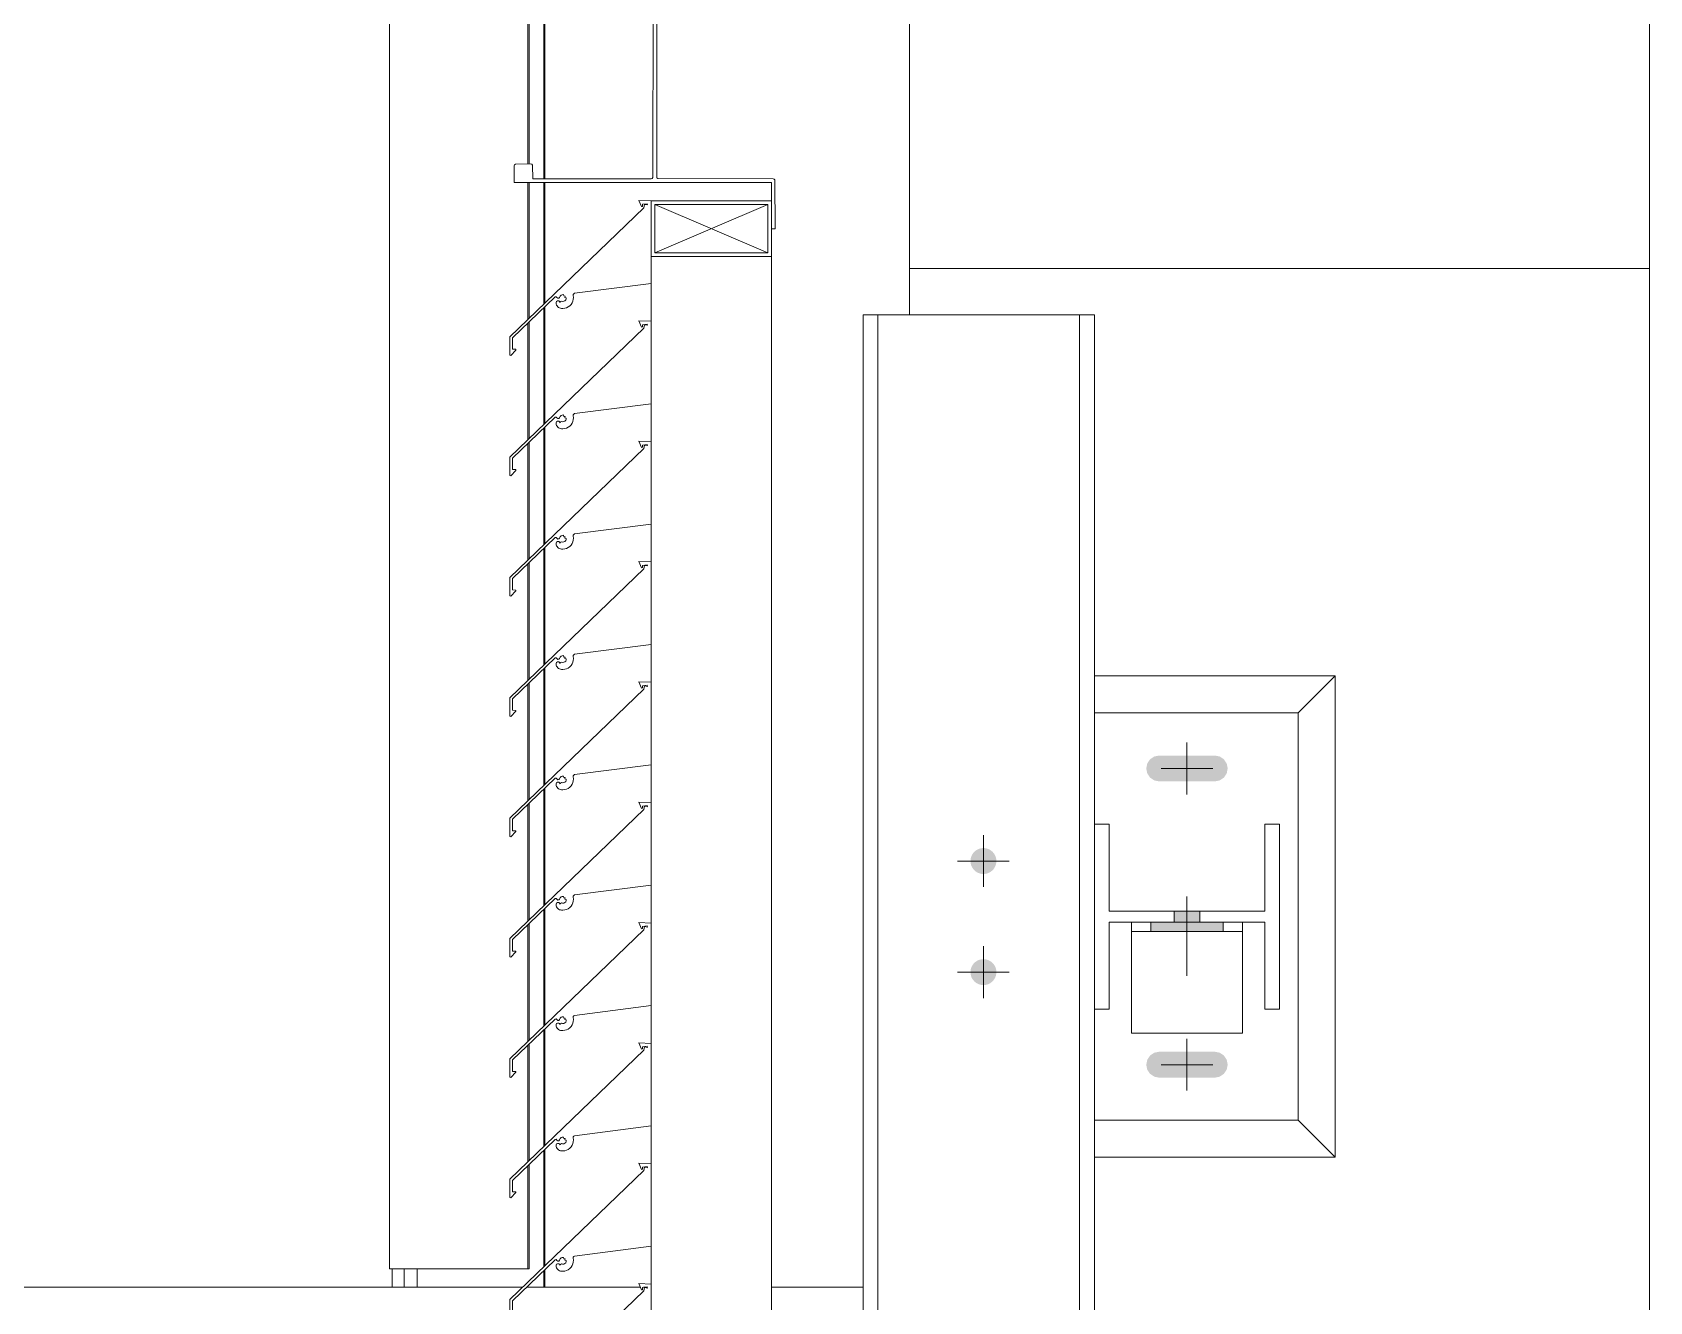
# Model space of a CAD drawing. Header units: millimetres. Extents: x -220592 to 404889, y -217665 to 38245.
# Drawn here: x 7562 to 7570.74, y -48063.1 to -48056.25 of the extents above; entities that cross this region are included whole.
import ezdxf

# ---------------------------------------------------------------- set-up
doc = ezdxf.new("R2010")
doc.units = ezdxf.units.MM
doc.linetypes.add('XKITLINE00', pattern=[0])
doc.layers.add('000 - 0_HIDE_OBJ_FRAMING_DEF_SUB_1', color=7, linetype='Continuous')
doc.layers.add('Part', color=7, linetype='Continuous', lineweight=0)

# ---------------------------------------------------------------- blocks, each defined once
blk = doc.blocks.new('*A13471')
at = {"layer": '000 - 0_HIDE_OBJ_FRAMING_DEF_SUB_1', "color": 7, "linetype": 'XKITLINE00', "lineweight": 0}
blk.add_line((-166.903352, 124.690788), (-166.903352, 152.690792), dxfattribs=at)
blk = doc.blocks.new('*A13473')
at = {"layer": '000 - 0_HIDE_OBJ_FRAMING_DEF_SUB_1', "color": 7, "linetype": 'XKITLINE00', "lineweight": 0}
for p, q in [((-170.903358, 152.440805), (-170.903358, 152.690792)), ((-166.90336, 124.690788), (-166.903358, 152.690792))]:
    blk.add_line(p, q, dxfattribs=at)
blk = doc.blocks.new('*A13991')
at = {"layer": '000 - 0_HIDE_OBJ_FRAMING_DEF_SUB_1', "color": 7, "linetype": 'XKITLINE00', "lineweight": 0}
for p, q in [((-170.903349, 154.690792), (-166.903349, 154.690792)), ((-170.903349, 152.690792), (-170.903349, 154.690792)), ((-166.903349, 154.690792), (-166.903349, 152.690792)), ((-166.903349, 152.690792), (-170.903349, 152.690792))]:
    blk.add_line(p, q, dxfattribs=at)
blk = doc.blocks.new('*A13993')
at = {"layer": '000 - 0_HIDE_OBJ_FRAMING_DEF_SUB_1', "color": 7, "linetype": 'XKITLINE00', "lineweight": 0}
for p, q in [((-169.903485, 152.440805), (-171.153485, 152.440805)), ((-171.153485, 152.440805), (-171.153485, 124.940805)), ((-171.073485, 124.940805), (-171.073485, 152.440805)), ((-169.983485, 124.940805), (-169.983485, 152.440805)), ((-169.903485, 152.440805), (-169.903485, 149.690805)), ((-169.903485, 128.690805), (-169.903485, 148.690805))]:
    blk.add_line(p, q, dxfattribs=at)
blk = doc.blocks.new('*A13994')
at = {"layer": 'Part', "color": 7, "linetype": 'XKITLINE00', "lineweight": 0}
for p, q in [((-172.298462, 149.806123), (-172.366148, 149.808745)), ((-172.366148, 149.808745), (-172.350613, 149.775258)), ((-172.298455, 149.360453), (-172.298462, 149.806123)), ((-172.338255, 149.768789), (-173.063377, 149.072543)), ((-172.350613, 149.775258), (-172.34549, 149.77567)), ((-172.34549, 149.77567), (-172.345361, 149.787861)), ((-172.345361, 149.787861), (-172.320378, 149.791001)), ((-172.335358, 149.787332), (-172.338255, 149.768789)), ((-172.335358, 149.787332), (-172.318342, 149.784428)), ((-172.320378, 149.791001), (-172.318342, 149.784428)), ((-172.712461, 149.307423), (-172.298455, 149.360453)), ((-173.048341, 149.066176), (-172.817326, 149.287579)), ((-172.817326, 149.287579), (-172.812166, 149.288671)), ((-172.812166, 149.288671), (-172.808512, 149.284044)), ((-172.808512, 149.284044), (-172.804048, 149.28019)), ((-172.804048, 149.28019), (-172.798154, 149.280396)), ((-172.798154, 149.280396), (-172.793971, 149.284553)), ((-172.793971, 149.284553), (-172.790857, 149.292126)), ((-172.790857, 149.292126), (-172.78619, 149.296913)), ((-172.78619, 149.296913), (-172.780114, 149.299703)), ((-172.780114, 149.299703), (-172.773442, 149.300125)), ((-172.773442, 149.300125), (-172.77112, 149.292735)), ((-172.77112, 149.292735), (-172.763955, 149.291791)), ((-172.763955, 149.291791), (-172.765124, 149.284731)), ((-172.765124, 149.284731), (-172.757418, 149.283625)), ((-172.757988, 149.277141), (-172.76079, 149.271267)), ((-172.757418, 149.283625), (-172.757988, 149.277141)), ((-172.722024, 149.26479), (-172.719801, 149.274789)), ((-172.720912, 149.295159), (-172.720672, 149.300681)), ((-172.719426, 149.285025), (-172.720912, 149.295159)), ((-172.720672, 149.300681), (-172.717536, 149.305233)), ((-172.719801, 149.274789), (-172.719426, 149.285025)), ((-172.717536, 149.305233), (-172.712461, 149.307423)), ((-172.810019, 149.262761), (-172.812659, 149.257287)), ((-172.812659, 149.257287), (-172.812163, 149.249517)), ((-172.812163, 149.249517), (-172.810428, 149.244021)), ((-172.810428, 149.244021), (-172.807674, 149.238958)), ((-172.804875, 149.265998), (-172.810019, 149.262761)), ((-172.807674, 149.238958), (-172.804002, 149.234515)), ((-172.798797, 149.26601), (-172.804875, 149.265998)), ((-172.804002, 149.234515), (-172.799549, 149.230857)), ((-172.799549, 149.230857), (-172.794479, 149.228117)), ((-172.793641, 149.262792), (-172.798797, 149.26601)), ((-172.794479, 149.228117), (-172.788978, 149.226398)), ((-172.790699, 149.25732), (-172.793641, 149.262792)), ((-172.788669, 149.262301), (-172.790699, 149.25732)), ((-172.788978, 149.226398), (-172.78325, 149.225762)), ((-172.783858, 149.264708), (-172.788669, 149.262301)), ((-172.77794, 149.263803), (-172.783858, 149.264708)), ((-172.78325, 149.225762), (-172.776451, 149.225664)), ((-172.77144, 149.264147), (-172.77794, 149.263803)), ((-172.776451, 149.225664), (-172.766238, 149.226449)), ((-172.765472, 149.266745), (-172.77144, 149.264147)), ((-172.766238, 149.226449), (-172.756337, 149.229072)), ((-172.76079, 149.271267), (-172.765472, 149.266745)), ((-172.756337, 149.229072), (-172.747074, 149.233445)), ((-172.747074, 149.233445), (-172.738758, 149.239423)), ((-172.738758, 149.239423), (-172.731662, 149.24681)), ((-172.731662, 149.24681), (-172.726022, 149.25536)), ((-172.726022, 149.25536), (-172.722024, 149.26479)), ((-173.063377, 149.072543), (-173.062824, 148.973392)), ((-173.047999, 149.00483), (-173.048341, 149.066176)), ((-173.062824, 148.973392), (-173.058143, 148.970923)), ((-173.058143, 148.970923), (-173.029494, 148.999812)), ((-173.030579, 149.004733), (-173.047999, 149.00483)), ((-173.029494, 148.999812), (-173.030579, 149.004733))]:
    blk.add_line(p, q, dxfattribs=at)
blk = doc.blocks.new('*A13995')
at = {"layer": 'Part', "color": 7, "linetype": 'XKITLINE00', "lineweight": 0}
for p, q in [((-171.648652, 139.556249), (-171.648652, 152.756135)), ((-172.298652, 152.406131), (-172.298652, 152.610427)), ((-172.298652, 151.756131), (-172.298652, 151.960427)), ((-172.298652, 151.106131), (-172.298652, 151.310427)), ((-172.298652, 150.456131), (-172.298652, 150.660427)), ((-172.298652, 149.806131), (-172.298652, 150.010427)), ((-172.298652, 149.156131), (-172.298652, 149.360427)), ((-172.298652, 148.506131), (-172.298652, 148.710427)), ((-172.298652, 147.856131), (-172.298652, 148.060427)), ((-172.298652, 147.206131), (-172.298652, 147.410427))]:
    blk.add_line(p, q, dxfattribs=at)
blk = doc.blocks.new('*A13996')
at = {"layer": '000 - 0_HIDE_OBJ_FRAMING_DEF_SUB_1', "color": 7, "linetype": 'XKITLINE00', "lineweight": 0}
for p, q in [((-173.713199, 147.288511), (-173.713199, 160.088511)), ((-172.87913, 153.176245), (-172.87913, 154.136174)), ((-172.873025, 153.176244), (-172.873025, 154.136166)), ((-172.964598, 153.256119), (-172.964598, 154.056845)), ((-172.958493, 153.256174), (-172.958493, 154.056899)), ((-172.964598, 152.417389), (-172.964598, 153.15626)), ((-172.958493, 152.42325), (-172.958493, 153.156259)), ((-172.87913, 152.499453), (-172.87913, 153.156245)), ((-172.873025, 152.505315), (-172.873025, 153.156244)), ((-172.87913, 151.849453), (-172.87913, 152.478347)), ((-172.873025, 151.855315), (-172.873025, 152.484198)), ((-172.964598, 151.767389), (-172.964598, 152.396435)), ((-172.958493, 151.77325), (-172.958493, 152.402286)), ((-172.87913, 151.199453), (-172.87913, 151.828347)), ((-172.873025, 151.205315), (-172.873025, 151.834198)), ((-172.964598, 151.117389), (-172.964598, 151.746435)), ((-172.958493, 151.12325), (-172.958493, 151.752286)), ((-172.87913, 150.549453), (-172.87913, 151.178347)), ((-172.873025, 150.555315), (-172.873025, 151.184198)), ((-172.964598, 150.467389), (-172.964598, 151.096435)), ((-172.958493, 150.47325), (-172.958493, 151.102286)), ((-172.87913, 149.899453), (-172.87913, 150.528347)), ((-172.873025, 149.905315), (-172.873025, 150.534198)), ((-172.964598, 149.817389), (-172.964598, 150.446435)), ((-172.958493, 149.82325), (-172.958493, 150.452286)), ((-172.873025, 149.255315), (-172.873025, 149.884198)), ((-172.958493, 149.17325), (-172.958493, 149.802286)), ((-172.87913, 149.249453), (-172.87913, 149.878347)), ((-172.964598, 149.167389), (-172.964598, 149.796435)), ((-172.87913, 148.599453), (-172.87913, 149.228347)), ((-172.873025, 148.605315), (-172.873025, 149.234198)), ((-172.964598, 148.517389), (-172.964598, 149.146435)), ((-172.958493, 148.52325), (-172.958493, 149.152286)), ((-172.87913, 147.949453), (-172.87913, 148.578347)), ((-172.873025, 147.955315), (-172.873025, 148.584198)), ((-172.964598, 147.867389), (-172.964598, 148.496435)), ((-172.958493, 147.87325), (-172.958493, 148.502286)), ((-172.87913, 147.299453), (-172.87913, 147.928347)), ((-172.873025, 147.305315), (-172.873025, 147.934198)), ((-172.964598, 147.288511), (-172.964598, 147.846435)), ((-172.958493, 147.288511), (-172.958493, 147.852286)), ((-172.958493, 147.288511), (-173.713199, 147.288511)), ((-173.697937, 147.188511), (-173.697937, 147.288511)), ((-173.633058, 147.188511), (-173.633058, 147.288511)), ((-173.562852, 147.188511), (-173.562852, 147.288511)), ((-172.87913, 147.188511), (-172.87913, 147.278347)), ((-172.873025, 147.188511), (-172.873025, 147.284198))]:
    blk.add_line(p, q, dxfattribs=at)
blk = doc.blocks.new('*A13997')
at = {"layer": '000 - 0_HIDE_OBJ_FRAMING_DEF_SUB_1', "color": 7, "linetype": 'XKITLINE00', "lineweight": 0}
for p, q in [((-168.803485, 150.290805), (-169.903485, 150.290805)), ((-168.803485, 148.090805), (-168.803485, 150.290805)), ((-169.903485, 148.090805), (-168.803485, 148.090805))]:
    blk.add_line(p, q, dxfattribs=at)
blk = doc.blocks.new('*A13998')
at = {"layer": '000 - 0_HIDE_OBJ_FRAMING_DEF_SUB_1'}
for points in [[(-169.6182, 149.964), (-169.6235, 149.9908), (-169.6182, 150.0176), (-169.603, 150.0403), (-169.5803, 150.0555), (-169.5535, 150.0608), (-169.2535, 150.0608), (-169.2267, 150.0555), (-169.204, 150.0403), (-169.1888, 150.0176), (-169.1835, 149.9908), (-169.1888, 149.964), (-169.204, 149.9413), (-169.2267, 149.9261), (-169.2535, 149.9208), (-169.5535, 149.9208), (-169.5803, 149.9261), (-169.603, 149.9413)], [(-169.6182, 148.364), (-169.6235, 148.3908), (-169.6182, 148.4176), (-169.603, 148.4403), (-169.5803, 148.4555), (-169.5535, 148.4608), (-169.2535, 148.4608), (-169.2267, 148.4555), (-169.204, 148.4403), (-169.1888, 148.4176), (-169.1835, 148.3908), (-169.1888, 148.364), (-169.204, 148.3413), (-169.2267, 148.3261), (-169.2535, 148.3208), (-169.5535, 148.3208), (-169.5803, 148.3261), (-169.603, 148.3413)]]:
    blk.add_hatch(color=7, dxfattribs=at).paths.add_polyline_path(points, flags=17)
at = {"layer": '000 - 0_HIDE_OBJ_FRAMING_DEF_SUB_1', "color": 7, "linetype": 'XKITLINE00', "lineweight": 0}
for p, q in [((-169.4035, 149.8508), (-169.4035, 150.1308)), ((-169.2635, 149.9908), (-169.5435, 149.9908)), ((-169.4035, 148.2508), (-169.4035, 148.5308)), ((-169.2635, 148.3908), (-169.5435, 148.3908))]:
    blk.add_line(p, q, dxfattribs=at)
blk = doc.blocks.new('*A13999')
at = {"layer": '000 - 0_HIDE_OBJ_FRAMING_DEF_SUB_1'}
for points in [[(-169.3335, 149.2208), (-169.3335, 149.1608), (-169.4735, 149.1608), (-169.4735, 149.2208)], [(-169.2085, 149.1608), (-169.2085, 149.1108), (-169.5985, 149.1108), (-169.5985, 149.1608)]]:
    blk.add_hatch(color=7, dxfattribs=at).paths.add_polyline_path(points, flags=17)
at = {"layer": '000 - 0_HIDE_OBJ_FRAMING_DEF_SUB_1', "color": 7, "linetype": 'XKITLINE00', "lineweight": 0}
for p, q in [((-169.4035, 149.3), (-169.4035, 148.8708)), ((-169.4735, 149.2208), (-169.4735, 149.1608)), ((-169.3335, 149.2208), (-169.3335, 149.1608)), ((-169.5985, 149.1608), (-169.5985, 149.1108)), ((-169.2085, 149.1608), (-169.2085, 149.1108))]:
    blk.add_line(p, q, dxfattribs=at)
blk = doc.blocks.new('*A14000')
at = {"layer": '000 - 0_HIDE_OBJ_FRAMING_DEF_SUB_1', "color": 7, "linetype": 'XKITLINE00', "lineweight": 0}
for p, q in [((-168.603485, 150.490805), (-169.903485, 150.490805)), ((-168.803485, 150.290805), (-168.603485, 150.490805)), ((-168.603485, 150.490805), (-168.603485, 147.890805)), ((-168.803485, 148.090805), (-168.603485, 147.890805)), ((-168.603485, 147.890805), (-169.903485, 147.890805))]:
    blk.add_line(p, q, dxfattribs=at)
blk = doc.blocks.new('*A14001')
at = {"layer": '000 - 0_HIDE_OBJ_FRAMING_DEF_SUB_1'}
for points in [[(-170.5103, 149.4211), (-170.5171, 149.4221), (-170.5238, 149.4238), (-170.5303, 149.4261), (-170.5365, 149.4291), (-170.5424, 149.4326), (-170.5479, 149.4367), (-170.553, 149.4413), (-170.5576, 149.4464), (-170.5617, 149.4519), (-170.5652, 149.4578), (-170.5682, 149.464), (-170.5705, 149.4705), (-170.5721, 149.4771), (-170.5731, 149.4839), (-170.5735, 149.4908), (-170.5731, 149.4977), (-170.5721, 149.5045), (-170.5705, 149.5111), (-170.5682, 149.5176), (-170.5652, 149.5238), (-170.5617, 149.5297), (-170.5576, 149.5352), (-170.553, 149.5403), (-170.5479, 149.5449), (-170.5424, 149.549), (-170.5365, 149.5525), (-170.5303, 149.5555), (-170.5238, 149.5578), (-170.5171, 149.5595), (-170.5103, 149.5605), (-170.5035, 149.5608), (-170.4966, 149.5605), (-170.4898, 149.5595), (-170.4832, 149.5578), (-170.4767, 149.5555), (-170.4705, 149.5525), (-170.4646, 149.549), (-170.4591, 149.5449), (-170.454, 149.5403), (-170.4494, 149.5352), (-170.4453, 149.5297), (-170.4418, 149.5238), (-170.4388, 149.5176), (-170.4365, 149.5111), (-170.4348, 149.5045), (-170.4338, 149.4977), (-170.4335, 149.4908), (-170.4338, 149.4839), (-170.4348, 149.4771), (-170.4365, 149.4705), (-170.4388, 149.464), (-170.4418, 149.4578), (-170.4453, 149.4519), (-170.4494, 149.4464), (-170.454, 149.4413), (-170.4591, 149.4367), (-170.4646, 149.4326), (-170.4705, 149.4291), (-170.4767, 149.4261), (-170.4832, 149.4238), (-170.4898, 149.4221), (-170.4966, 149.4211), (-170.5035, 149.4208)], [(-170.5103, 148.8211), (-170.5171, 148.8221), (-170.5238, 148.8238), (-170.5303, 148.8261), (-170.5365, 148.8291), (-170.5424, 148.8326), (-170.5479, 148.8367), (-170.553, 148.8413), (-170.5576, 148.8464), (-170.5617, 148.8519), (-170.5652, 148.8578), (-170.5682, 148.864), (-170.5705, 148.8705), (-170.5721, 148.8771), (-170.5731, 148.8839), (-170.5735, 148.8908), (-170.5731, 148.8977), (-170.5721, 148.9045), (-170.5705, 148.9111), (-170.5682, 148.9176), (-170.5652, 148.9238), (-170.5617, 148.9297), (-170.5576, 148.9352), (-170.553, 148.9403), (-170.5479, 148.9449), (-170.5424, 148.949), (-170.5365, 148.9525), (-170.5303, 148.9555), (-170.5238, 148.9578), (-170.5171, 148.9595), (-170.5103, 148.9605), (-170.5035, 148.9608), (-170.4966, 148.9605), (-170.4898, 148.9595), (-170.4832, 148.9578), (-170.4767, 148.9555), (-170.4705, 148.9525), (-170.4646, 148.949), (-170.4591, 148.9449), (-170.454, 148.9403), (-170.4494, 148.9352), (-170.4453, 148.9297), (-170.4418, 148.9238), (-170.4388, 148.9176), (-170.4365, 148.9111), (-170.4348, 148.9045), (-170.4338, 148.8977), (-170.4335, 148.8908), (-170.4338, 148.8839), (-170.4348, 148.8771), (-170.4365, 148.8705), (-170.4388, 148.864), (-170.4418, 148.8578), (-170.4453, 148.8519), (-170.4494, 148.8464), (-170.454, 148.8413), (-170.4591, 148.8367), (-170.4646, 148.8326), (-170.4705, 148.8291), (-170.4767, 148.8261), (-170.4832, 148.8238), (-170.4898, 148.8221), (-170.4966, 148.8211), (-170.5035, 148.8208)]]:
    blk.add_hatch(color=7, dxfattribs=at).paths.add_polyline_path(points, flags=17)
at = {"layer": '000 - 0_HIDE_OBJ_FRAMING_DEF_SUB_1', "color": 7, "linetype": 'XKITLINE00', "lineweight": 0}
for p, q in [((-170.5035, 149.3508), (-170.5035, 149.6308)), ((-170.3635, 149.4908), (-170.6435, 149.4908)), ((-170.5035, 148.7508), (-170.5035, 149.0308)), ((-170.3635, 148.8908), (-170.6435, 148.8908))]:
    blk.add_line(p, q, dxfattribs=at)
blk = doc.blocks.new('*A14002')
at = {"layer": '000 - 0_HIDE_OBJ_FRAMING_DEF_SUB_1', "color": 7, "linetype": 'XKITLINE00', "lineweight": 0}
for p, q in [((-169.823485, 149.690805), (-169.903485, 149.690805)), ((-169.903485, 149.690805), (-169.903485, 148.690805)), ((-169.823485, 149.220805), (-169.823485, 149.690805)), ((-168.903485, 149.690805), (-168.983485, 149.690805)), ((-168.983485, 149.690805), (-168.983485, 149.220805)), ((-168.903485, 148.690805), (-168.903485, 149.690805)), ((-168.983485, 149.220805), (-169.823485, 149.220805)), ((-169.823485, 148.690805), (-169.823485, 149.160805)), ((-169.823485, 149.160805), (-168.983485, 149.160805)), ((-168.983485, 149.160805), (-168.983485, 148.690805)), ((-169.903485, 148.690805), (-169.823485, 148.690805)), ((-168.983485, 148.690805), (-168.903485, 148.690805))]:
    blk.add_line(p, q, dxfattribs=at)
blk = doc.blocks.new('*A14073')
at = {"layer": 'Part', "color": 7, "linetype": 'XKITLINE00', "lineweight": 0}
for p, q in [((-172.298462, 147.206123), (-172.366148, 147.208745)), ((-172.366148, 147.208745), (-172.350613, 147.175258)), ((-172.350613, 147.175258), (-172.34549, 147.17567)), ((-172.34549, 147.17567), (-172.345361, 147.187861)), ((-172.345361, 147.187861), (-172.320378, 147.191001)), ((-172.335358, 147.187332), (-172.338255, 147.168789)), ((-172.335358, 147.187332), (-172.318342, 147.184428)), ((-172.320378, 147.191001), (-172.318342, 147.184428)), ((-172.298455, 146.760453), (-172.298462, 147.206123)), ((-172.338255, 147.168789), (-173.063377, 146.472543)), ((-172.712461, 146.707423), (-172.298455, 146.760453)), ((-173.048341, 146.466176), (-172.817326, 146.687579)), ((-172.817326, 146.687579), (-172.812166, 146.688671)), ((-172.810019, 146.662761), (-172.812659, 146.657287)), ((-172.812659, 146.657287), (-172.812163, 146.649517)), ((-172.812166, 146.688671), (-172.808512, 146.684044)), ((-172.804875, 146.665998), (-172.810019, 146.662761)), ((-172.808512, 146.684044), (-172.804048, 146.68019)), ((-172.798797, 146.66601), (-172.804875, 146.665998)), ((-172.804048, 146.68019), (-172.798154, 146.680396)), ((-172.793641, 146.662792), (-172.798797, 146.66601)), ((-172.798154, 146.680396), (-172.793971, 146.684553)), ((-172.793971, 146.684553), (-172.790857, 146.692126)), ((-172.790699, 146.65732), (-172.793641, 146.662792)), ((-172.790857, 146.692126), (-172.78619, 146.696913)), ((-172.788669, 146.662301), (-172.790699, 146.65732)), ((-172.783858, 146.664708), (-172.788669, 146.662301)), ((-172.78619, 146.696913), (-172.780114, 146.699703)), ((-172.77794, 146.663803), (-172.783858, 146.664708)), ((-172.780114, 146.699703), (-172.773442, 146.700125)), ((-172.77144, 146.664147), (-172.77794, 146.663803)), ((-172.773442, 146.700125), (-172.77112, 146.692735)), ((-172.765472, 146.666745), (-172.77144, 146.664147)), ((-172.77112, 146.692735), (-172.763955, 146.691791)), ((-172.76079, 146.671267), (-172.765472, 146.666745)), ((-172.763955, 146.691791), (-172.765124, 146.684731)), ((-172.765124, 146.684731), (-172.757418, 146.683625)), ((-172.757988, 146.677141), (-172.76079, 146.671267)), ((-172.757418, 146.683625), (-172.757988, 146.677141)), ((-172.731662, 146.64681), (-172.726022, 146.65536)), ((-172.726022, 146.65536), (-172.722024, 146.66479)), ((-172.722024, 146.66479), (-172.719801, 146.674789)), ((-172.720912, 146.695159), (-172.720672, 146.700681)), ((-172.719426, 146.685025), (-172.720912, 146.695159)), ((-172.720672, 146.700681), (-172.717536, 146.705233)), ((-172.719801, 146.674789), (-172.719426, 146.685025)), ((-172.717536, 146.705233), (-172.712461, 146.707423)), ((-172.812163, 146.649517), (-172.810428, 146.644021)), ((-172.810428, 146.644021), (-172.807674, 146.638958)), ((-172.807674, 146.638958), (-172.804002, 146.634515)), ((-172.804002, 146.634515), (-172.799549, 146.630857)), ((-172.799549, 146.630857), (-172.794479, 146.628117)), ((-172.794479, 146.628117), (-172.788978, 146.626398)), ((-172.788978, 146.626398), (-172.78325, 146.625762)), ((-172.78325, 146.625762), (-172.776451, 146.625664)), ((-172.776451, 146.625664), (-172.766238, 146.626449)), ((-172.766238, 146.626449), (-172.756337, 146.629072)), ((-172.756337, 146.629072), (-172.747074, 146.633445)), ((-172.747074, 146.633445), (-172.738758, 146.639423)), ((-172.738758, 146.639423), (-172.731662, 146.64681)), ((-173.063377, 146.472543), (-173.062824, 146.373392)), ((-173.058143, 146.370923), (-173.029494, 146.399812)), ((-173.047999, 146.40483), (-173.048341, 146.466176)), ((-173.030579, 146.404733), (-173.047999, 146.40483)), ((-173.029494, 146.399812), (-173.030579, 146.404733)), ((-173.062824, 146.373392), (-173.058143, 146.370923))]:
    blk.add_line(p, q, dxfattribs=at)
blk = doc.blocks.new('*A14074')
at = {"layer": 'Part', "color": 7, "linetype": 'XKITLINE00', "lineweight": 0}
for p, q in [((-172.338255, 147.818789), (-173.063377, 147.122543)), ((-172.298462, 147.856123), (-172.366148, 147.858745)), ((-172.366148, 147.858745), (-172.350613, 147.825258)), ((-172.350613, 147.825258), (-172.34549, 147.82567)), ((-172.34549, 147.82567), (-172.345361, 147.837861)), ((-172.345361, 147.837861), (-172.320378, 147.841001)), ((-172.335358, 147.837332), (-172.338255, 147.818789)), ((-172.335358, 147.837332), (-172.318342, 147.834428)), ((-172.320378, 147.841001), (-172.318342, 147.834428)), ((-172.298455, 147.410453), (-172.298462, 147.856123)), ((-172.78619, 147.346913), (-172.780114, 147.349703)), ((-172.780114, 147.349703), (-172.773442, 147.350125)), ((-172.773442, 147.350125), (-172.77112, 147.342735)), ((-172.720912, 147.345159), (-172.720672, 147.350681)), ((-172.720672, 147.350681), (-172.717536, 147.355233)), ((-172.717536, 147.355233), (-172.712461, 147.357423)), ((-172.712461, 147.357423), (-172.298455, 147.410453)), ((-173.048341, 147.116176), (-172.817326, 147.337579)), ((-172.817326, 147.337579), (-172.812166, 147.338671)), ((-172.810019, 147.312761), (-172.812659, 147.307287)), ((-172.812659, 147.307287), (-172.812163, 147.299517)), ((-172.812166, 147.338671), (-172.808512, 147.334044)), ((-172.812163, 147.299517), (-172.810428, 147.294021)), ((-172.810428, 147.294021), (-172.807674, 147.288958)), ((-172.804875, 147.315998), (-172.810019, 147.312761)), ((-172.808512, 147.334044), (-172.804048, 147.33019)), ((-172.807674, 147.288958), (-172.804002, 147.284515)), ((-172.798797, 147.31601), (-172.804875, 147.315998)), ((-172.804048, 147.33019), (-172.798154, 147.330396)), ((-172.804002, 147.284515), (-172.799549, 147.280857)), ((-172.799549, 147.280857), (-172.794479, 147.278117)), ((-172.793641, 147.312792), (-172.798797, 147.31601)), ((-172.798154, 147.330396), (-172.793971, 147.334553)), ((-172.794479, 147.278117), (-172.788978, 147.276398)), ((-172.793971, 147.334553), (-172.790857, 147.342126)), ((-172.790699, 147.30732), (-172.793641, 147.312792)), ((-172.790857, 147.342126), (-172.78619, 147.346913)), ((-172.788669, 147.312301), (-172.790699, 147.30732)), ((-172.788978, 147.276398), (-172.78325, 147.275762)), ((-172.783858, 147.314708), (-172.788669, 147.312301)), ((-172.77794, 147.313803), (-172.783858, 147.314708)), ((-172.78325, 147.275762), (-172.776451, 147.275664)), ((-172.77144, 147.314147), (-172.77794, 147.313803)), ((-172.776451, 147.275664), (-172.766238, 147.276449)), ((-172.765472, 147.316745), (-172.77144, 147.314147)), ((-172.77112, 147.342735), (-172.763955, 147.341791)), ((-172.766238, 147.276449), (-172.756337, 147.279072)), ((-172.76079, 147.321267), (-172.765472, 147.316745)), ((-172.763955, 147.341791), (-172.765124, 147.334731)), ((-172.765124, 147.334731), (-172.757418, 147.333625)), ((-172.757988, 147.327141), (-172.76079, 147.321267)), ((-172.757418, 147.333625), (-172.757988, 147.327141)), ((-172.756337, 147.279072), (-172.747074, 147.283445)), ((-172.747074, 147.283445), (-172.738758, 147.289423)), ((-172.738758, 147.289423), (-172.731662, 147.29681)), ((-172.731662, 147.29681), (-172.726022, 147.30536)), ((-172.726022, 147.30536), (-172.722024, 147.31479)), ((-172.722024, 147.31479), (-172.719801, 147.324789)), ((-172.719426, 147.335025), (-172.720912, 147.345159)), ((-172.719801, 147.324789), (-172.719426, 147.335025)), ((-173.063377, 147.122543), (-173.062824, 147.023392)), ((-173.047999, 147.05483), (-173.048341, 147.116176)), ((-173.062824, 147.023392), (-173.058143, 147.020923)), ((-173.058143, 147.020923), (-173.029494, 147.049812)), ((-173.030579, 147.054733), (-173.047999, 147.05483)), ((-173.029494, 147.049812), (-173.030579, 147.054733))]:
    blk.add_line(p, q, dxfattribs=at)
blk = doc.blocks.new('*A14075')
at = {"layer": 'Part', "color": 7, "linetype": 'XKITLINE00', "lineweight": 0}
for p, q in [((-172.298462, 148.506123), (-172.366148, 148.508745)), ((-172.366148, 148.508745), (-172.350613, 148.475258)), ((-172.34549, 148.47567), (-172.345361, 148.487861)), ((-172.345361, 148.487861), (-172.320378, 148.491001)), ((-172.335358, 148.487332), (-172.338255, 148.468789)), ((-172.335358, 148.487332), (-172.318342, 148.484428)), ((-172.320378, 148.491001), (-172.318342, 148.484428)), ((-172.298455, 148.060453), (-172.298462, 148.506123)), ((-172.338255, 148.468789), (-173.063377, 147.772543)), ((-172.350613, 148.475258), (-172.34549, 148.47567)), ((-172.712461, 148.007423), (-172.298455, 148.060453)), ((-173.048341, 147.766176), (-172.817326, 147.987579)), ((-172.817326, 147.987579), (-172.812166, 147.988671)), ((-172.810019, 147.962761), (-172.812659, 147.957287)), ((-172.812166, 147.988671), (-172.808512, 147.984044)), ((-172.804875, 147.965998), (-172.810019, 147.962761)), ((-172.808512, 147.984044), (-172.804048, 147.98019)), ((-172.798797, 147.96601), (-172.804875, 147.965998)), ((-172.804048, 147.98019), (-172.798154, 147.980396)), ((-172.793641, 147.962792), (-172.798797, 147.96601)), ((-172.798154, 147.980396), (-172.793971, 147.984553)), ((-172.793971, 147.984553), (-172.790857, 147.992126)), ((-172.790699, 147.95732), (-172.793641, 147.962792)), ((-172.790857, 147.992126), (-172.78619, 147.996913)), ((-172.788669, 147.962301), (-172.790699, 147.95732)), ((-172.783858, 147.964708), (-172.788669, 147.962301)), ((-172.78619, 147.996913), (-172.780114, 147.999703)), ((-172.77794, 147.963803), (-172.783858, 147.964708)), ((-172.780114, 147.999703), (-172.773442, 148.000125)), ((-172.77144, 147.964147), (-172.77794, 147.963803)), ((-172.773442, 148.000125), (-172.77112, 147.992735)), ((-172.765472, 147.966745), (-172.77144, 147.964147)), ((-172.77112, 147.992735), (-172.763955, 147.991791)), ((-172.76079, 147.971267), (-172.765472, 147.966745)), ((-172.763955, 147.991791), (-172.765124, 147.984731)), ((-172.765124, 147.984731), (-172.757418, 147.983625)), ((-172.757988, 147.977141), (-172.76079, 147.971267)), ((-172.757418, 147.983625), (-172.757988, 147.977141)), ((-172.726022, 147.95536), (-172.722024, 147.96479)), ((-172.722024, 147.96479), (-172.719801, 147.974789)), ((-172.720912, 147.995159), (-172.720672, 148.000681)), ((-172.719426, 147.985025), (-172.720912, 147.995159)), ((-172.720672, 148.000681), (-172.717536, 148.005233)), ((-172.719801, 147.974789), (-172.719426, 147.985025)), ((-172.717536, 148.005233), (-172.712461, 148.007423)), ((-172.812659, 147.957287), (-172.812163, 147.949517)), ((-172.812163, 147.949517), (-172.810428, 147.944021)), ((-172.810428, 147.944021), (-172.807674, 147.938958)), ((-172.807674, 147.938958), (-172.804002, 147.934515)), ((-172.804002, 147.934515), (-172.799549, 147.930857)), ((-172.799549, 147.930857), (-172.794479, 147.928117)), ((-172.794479, 147.928117), (-172.788978, 147.926398)), ((-172.788978, 147.926398), (-172.78325, 147.925762)), ((-172.78325, 147.925762), (-172.776451, 147.925664)), ((-172.776451, 147.925664), (-172.766238, 147.926449)), ((-172.766238, 147.926449), (-172.756337, 147.929072)), ((-172.756337, 147.929072), (-172.747074, 147.933445)), ((-172.747074, 147.933445), (-172.738758, 147.939423)), ((-172.738758, 147.939423), (-172.731662, 147.94681)), ((-172.731662, 147.94681), (-172.726022, 147.95536)), ((-173.063377, 147.772543), (-173.062824, 147.673392)), ((-173.058143, 147.670923), (-173.029494, 147.699812)), ((-173.047999, 147.70483), (-173.048341, 147.766176)), ((-173.030579, 147.704733), (-173.047999, 147.70483)), ((-173.029494, 147.699812), (-173.030579, 147.704733)), ((-173.062824, 147.673392), (-173.058143, 147.670923))]:
    blk.add_line(p, q, dxfattribs=at)
blk = doc.blocks.new('*A14076')
at = {"layer": 'Part', "color": 7, "linetype": 'XKITLINE00', "lineweight": 0}
for p, q in [((-172.338255, 149.118789), (-173.063377, 148.422543)), ((-172.298462, 149.156123), (-172.366148, 149.158745)), ((-172.366148, 149.158745), (-172.350613, 149.125258)), ((-172.350613, 149.125258), (-172.34549, 149.12567)), ((-172.34549, 149.12567), (-172.345361, 149.137861)), ((-172.345361, 149.137861), (-172.320378, 149.141001)), ((-172.335358, 149.137332), (-172.338255, 149.118789)), ((-172.335358, 149.137332), (-172.318342, 149.134428)), ((-172.320378, 149.141001), (-172.318342, 149.134428)), ((-172.298455, 148.710453), (-172.298462, 149.156123)), ((-172.712461, 148.657423), (-172.298455, 148.710453)), ((-173.048341, 148.416176), (-172.817326, 148.637579)), ((-172.817326, 148.637579), (-172.812166, 148.638671)), ((-172.810019, 148.612761), (-172.812659, 148.607287)), ((-172.812659, 148.607287), (-172.812163, 148.599517)), ((-172.812166, 148.638671), (-172.808512, 148.634044)), ((-172.812163, 148.599517), (-172.810428, 148.594021)), ((-172.810428, 148.594021), (-172.807674, 148.588958)), ((-172.804875, 148.615998), (-172.810019, 148.612761)), ((-172.808512, 148.634044), (-172.804048, 148.63019)), ((-172.807674, 148.588958), (-172.804002, 148.584515)), ((-172.798797, 148.61601), (-172.804875, 148.615998)), ((-172.804048, 148.63019), (-172.798154, 148.630396)), ((-172.804002, 148.584515), (-172.799549, 148.580857)), ((-172.799549, 148.580857), (-172.794479, 148.578117)), ((-172.793641, 148.612792), (-172.798797, 148.61601)), ((-172.798154, 148.630396), (-172.793971, 148.634553)), ((-172.794479, 148.578117), (-172.788978, 148.576398)), ((-172.793971, 148.634553), (-172.790857, 148.642126)), ((-172.790699, 148.60732), (-172.793641, 148.612792)), ((-172.790857, 148.642126), (-172.78619, 148.646913)), ((-172.788669, 148.612301), (-172.790699, 148.60732)), ((-172.788978, 148.576398), (-172.78325, 148.575762)), ((-172.783858, 148.614708), (-172.788669, 148.612301)), ((-172.78619, 148.646913), (-172.780114, 148.649703)), ((-172.77794, 148.613803), (-172.783858, 148.614708)), ((-172.78325, 148.575762), (-172.776451, 148.575664)), ((-172.780114, 148.649703), (-172.773442, 148.650125)), ((-172.77144, 148.614147), (-172.77794, 148.613803)), ((-172.776451, 148.575664), (-172.766238, 148.576449)), ((-172.773442, 148.650125), (-172.77112, 148.642735)), ((-172.765472, 148.616745), (-172.77144, 148.614147)), ((-172.77112, 148.642735), (-172.763955, 148.641791)), ((-172.766238, 148.576449), (-172.756337, 148.579072)), ((-172.76079, 148.621267), (-172.765472, 148.616745)), ((-172.763955, 148.641791), (-172.765124, 148.634731)), ((-172.765124, 148.634731), (-172.757418, 148.633625)), ((-172.757988, 148.627141), (-172.76079, 148.621267)), ((-172.757418, 148.633625), (-172.757988, 148.627141)), ((-172.756337, 148.579072), (-172.747074, 148.583445)), ((-172.747074, 148.583445), (-172.738758, 148.589423)), ((-172.738758, 148.589423), (-172.731662, 148.59681)), ((-172.731662, 148.59681), (-172.726022, 148.60536)), ((-172.726022, 148.60536), (-172.722024, 148.61479)), ((-172.722024, 148.61479), (-172.719801, 148.624789)), ((-172.720912, 148.645159), (-172.720672, 148.650681)), ((-172.719426, 148.635025), (-172.720912, 148.645159)), ((-172.720672, 148.650681), (-172.717536, 148.655233)), ((-172.719801, 148.624789), (-172.719426, 148.635025)), ((-172.717536, 148.655233), (-172.712461, 148.657423)), ((-173.063377, 148.422543), (-173.062824, 148.323392)), ((-173.047999, 148.35483), (-173.048341, 148.416176)), ((-173.062824, 148.323392), (-173.058143, 148.320923)), ((-173.058143, 148.320923), (-173.029494, 148.349812)), ((-173.030579, 148.354733), (-173.047999, 148.35483)), ((-173.029494, 148.349812), (-173.030579, 148.354733))]:
    blk.add_line(p, q, dxfattribs=at)
blk = doc.blocks.new('*A14105')
at = {"layer": '000 - 0_HIDE_OBJ_FRAMING_DEF_SUB_1', "color": 7, "linetype": 'XKITLINE00', "lineweight": 0}
for p, q in [((-169.703485, 149.160805), (-169.703485, 148.560805)), ((-169.703485, 149.110805), (-169.103485, 149.110805)), ((-169.103485, 149.160805), (-169.103485, 148.560805)), ((-169.703485, 148.560805), (-169.103485, 148.560805))]:
    blk.add_line(p, q, dxfattribs=at)
blk = doc.blocks.new('*A14185')
at = {"layer": '000 - 0_HIDE_OBJ_FRAMING_DEF_SUB_1', "color": 7, "linetype": 'XKITLINE00', "lineweight": 0}
for p, q in [((-184.211249, 147.188511), (-172.994673, 147.188511)), ((-172.972866, 147.188511), (-172.356761, 147.188511)), ((-172.340186, 147.188511), (-172.319607, 147.188511)), ((-171.648652, 147.188511), (-171.153485, 147.188511))]:
    blk.add_line(p, q, dxfattribs=at)
blk = doc.blocks.new('*A14267')
at = {"layer": 'Part', "color": 7, "linetype": 'XKITLINE00', "lineweight": 0}
for p, q in [((-172.338255, 150.418789), (-173.063377, 149.722543)), ((-172.298462, 150.456123), (-172.366148, 150.458745)), ((-172.366148, 150.458745), (-172.350613, 150.425258)), ((-172.350613, 150.425258), (-172.34549, 150.42567)), ((-172.34549, 150.42567), (-172.345361, 150.437861)), ((-172.345361, 150.437861), (-172.320378, 150.441001)), ((-172.335358, 150.437332), (-172.338255, 150.418789)), ((-172.335358, 150.437332), (-172.318342, 150.434428)), ((-172.320378, 150.441001), (-172.318342, 150.434428)), ((-172.298455, 150.010453), (-172.298462, 150.456123)), ((-172.712461, 149.957423), (-172.298455, 150.010453)), ((-173.048341, 149.716176), (-172.817326, 149.937579)), ((-172.817326, 149.937579), (-172.812166, 149.938671)), ((-172.810019, 149.912761), (-172.812659, 149.907287)), ((-172.812659, 149.907287), (-172.812163, 149.899517)), ((-172.812166, 149.938671), (-172.808512, 149.934044)), ((-172.812163, 149.899517), (-172.810428, 149.894021)), ((-172.810428, 149.894021), (-172.807674, 149.888958)), ((-172.804875, 149.915998), (-172.810019, 149.912761)), ((-172.808512, 149.934044), (-172.804048, 149.93019)), ((-172.807674, 149.888958), (-172.804002, 149.884515)), ((-172.798797, 149.91601), (-172.804875, 149.915998)), ((-172.804048, 149.93019), (-172.798154, 149.930396)), ((-172.804002, 149.884515), (-172.799549, 149.880857)), ((-172.793641, 149.912792), (-172.798797, 149.91601)), ((-172.798154, 149.930396), (-172.793971, 149.934553)), ((-172.793971, 149.934553), (-172.790857, 149.942126)), ((-172.790699, 149.90732), (-172.793641, 149.912792)), ((-172.790857, 149.942126), (-172.78619, 149.946913)), ((-172.788669, 149.912301), (-172.790699, 149.90732)), ((-172.783858, 149.914708), (-172.788669, 149.912301)), ((-172.78619, 149.946913), (-172.780114, 149.949703)), ((-172.77794, 149.913803), (-172.783858, 149.914708)), ((-172.780114, 149.949703), (-172.773442, 149.950125)), ((-172.77144, 149.914147), (-172.77794, 149.913803)), ((-172.773442, 149.950125), (-172.77112, 149.942735)), ((-172.765472, 149.916745), (-172.77144, 149.914147)), ((-172.77112, 149.942735), (-172.763955, 149.941791)), ((-172.76079, 149.921267), (-172.765472, 149.916745)), ((-172.763955, 149.941791), (-172.765124, 149.934731)), ((-172.765124, 149.934731), (-172.757418, 149.933625)), ((-172.757988, 149.927141), (-172.76079, 149.921267)), ((-172.757418, 149.933625), (-172.757988, 149.927141)), ((-172.747074, 149.883445), (-172.738758, 149.889423)), ((-172.738758, 149.889423), (-172.731662, 149.89681)), ((-172.731662, 149.89681), (-172.726022, 149.90536)), ((-172.726022, 149.90536), (-172.722024, 149.91479)), ((-172.722024, 149.91479), (-172.719801, 149.924789)), ((-172.720912, 149.945159), (-172.720672, 149.950681)), ((-172.719426, 149.935025), (-172.720912, 149.945159)), ((-172.720672, 149.950681), (-172.717536, 149.955233)), ((-172.719801, 149.924789), (-172.719426, 149.935025)), ((-172.717536, 149.955233), (-172.712461, 149.957423)), ((-172.799549, 149.880857), (-172.794479, 149.878117)), ((-172.794479, 149.878117), (-172.788978, 149.876398)), ((-172.788978, 149.876398), (-172.78325, 149.875762)), ((-172.78325, 149.875762), (-172.776451, 149.875664)), ((-172.776451, 149.875664), (-172.766238, 149.876449)), ((-172.766238, 149.876449), (-172.756337, 149.879072)), ((-172.756337, 149.879072), (-172.747074, 149.883445)), ((-173.063377, 149.722543), (-173.062824, 149.623392)), ((-173.047999, 149.65483), (-173.048341, 149.716176)), ((-173.062824, 149.623392), (-173.058143, 149.620923)), ((-173.058143, 149.620923), (-173.029494, 149.649812)), ((-173.030579, 149.654733), (-173.047999, 149.65483)), ((-173.029494, 149.649812), (-173.030579, 149.654733))]:
    blk.add_line(p, q, dxfattribs=at)
blk = doc.blocks.new('*A14268')
at = {"layer": 'Part', "color": 7, "linetype": 'XKITLINE00', "lineweight": 0}
for p, q in [((-172.298462, 151.106123), (-172.366148, 151.108745)), ((-172.366148, 151.108745), (-172.350613, 151.075258)), ((-172.338255, 151.068789), (-173.063377, 150.372543)), ((-172.350613, 151.075258), (-172.34549, 151.07567)), ((-172.34549, 151.07567), (-172.345361, 151.087861)), ((-172.345361, 151.087861), (-172.320378, 151.091001)), ((-172.335358, 151.087332), (-172.338255, 151.068789)), ((-172.335358, 151.087332), (-172.318342, 151.084428)), ((-172.320378, 151.091001), (-172.318342, 151.084428)), ((-172.298455, 150.660453), (-172.298462, 151.106123)), ((-173.048341, 150.366176), (-172.817326, 150.587579)), ((-172.817326, 150.587579), (-172.812166, 150.588671)), ((-172.812166, 150.588671), (-172.808512, 150.584044)), ((-172.808512, 150.584044), (-172.804048, 150.58019)), ((-172.798154, 150.580396), (-172.793971, 150.584553)), ((-172.793971, 150.584553), (-172.790857, 150.592126)), ((-172.790857, 150.592126), (-172.78619, 150.596913)), ((-172.78619, 150.596913), (-172.780114, 150.599703)), ((-172.780114, 150.599703), (-172.773442, 150.600125)), ((-172.773442, 150.600125), (-172.77112, 150.592735)), ((-172.77112, 150.592735), (-172.763955, 150.591791)), ((-172.763955, 150.591791), (-172.765124, 150.584731)), ((-172.765124, 150.584731), (-172.757418, 150.583625)), ((-172.757418, 150.583625), (-172.757988, 150.577141)), ((-172.720912, 150.595159), (-172.720672, 150.600681)), ((-172.719426, 150.585025), (-172.720912, 150.595159)), ((-172.720672, 150.600681), (-172.717536, 150.605233)), ((-172.719801, 150.574789), (-172.719426, 150.585025)), ((-172.717536, 150.605233), (-172.712461, 150.607423)), ((-172.712461, 150.607423), (-172.298455, 150.660453)), ((-172.810019, 150.562761), (-172.812659, 150.557287)), ((-172.812659, 150.557287), (-172.812163, 150.549517)), ((-172.812163, 150.549517), (-172.810428, 150.544021)), ((-172.810428, 150.544021), (-172.807674, 150.538958)), ((-172.804875, 150.565998), (-172.810019, 150.562761)), ((-172.807674, 150.538958), (-172.804002, 150.534515)), ((-172.798797, 150.56601), (-172.804875, 150.565998)), ((-172.804048, 150.58019), (-172.798154, 150.580396)), ((-172.804002, 150.534515), (-172.799549, 150.530857)), ((-172.799549, 150.530857), (-172.794479, 150.528117)), ((-172.793641, 150.562792), (-172.798797, 150.56601)), ((-172.794479, 150.528117), (-172.788978, 150.526398)), ((-172.790699, 150.55732), (-172.793641, 150.562792)), ((-172.788669, 150.562301), (-172.790699, 150.55732)), ((-172.788978, 150.526398), (-172.78325, 150.525762)), ((-172.783858, 150.564708), (-172.788669, 150.562301)), ((-172.77794, 150.563803), (-172.783858, 150.564708)), ((-172.78325, 150.525762), (-172.776451, 150.525664)), ((-172.77144, 150.564147), (-172.77794, 150.563803)), ((-172.776451, 150.525664), (-172.766238, 150.526449)), ((-172.765472, 150.566745), (-172.77144, 150.564147)), ((-172.766238, 150.526449), (-172.756337, 150.529072)), ((-172.76079, 150.571267), (-172.765472, 150.566745)), ((-172.757988, 150.577141), (-172.76079, 150.571267)), ((-172.756337, 150.529072), (-172.747074, 150.533445)), ((-172.747074, 150.533445), (-172.738758, 150.539423)), ((-172.738758, 150.539423), (-172.731662, 150.54681)), ((-172.731662, 150.54681), (-172.726022, 150.55536)), ((-172.726022, 150.55536), (-172.722024, 150.56479)), ((-172.722024, 150.56479), (-172.719801, 150.574789)), ((-173.063377, 150.372543), (-173.062824, 150.273392)), ((-173.047999, 150.30483), (-173.048341, 150.366176)), ((-173.062824, 150.273392), (-173.058143, 150.270923)), ((-173.058143, 150.270923), (-173.029494, 150.299812)), ((-173.030579, 150.304733), (-173.047999, 150.30483)), ((-173.029494, 150.299812), (-173.030579, 150.304733))]:
    blk.add_line(p, q, dxfattribs=at)
blk = doc.blocks.new('*A14269')
at = {"layer": 'Part', "color": 7, "linetype": 'XKITLINE00', "lineweight": 0}
for p, q in [((-172.298462, 151.756123), (-172.366148, 151.758745)), ((-172.366148, 151.758745), (-172.350613, 151.725258)), ((-172.350613, 151.725258), (-172.34549, 151.72567)), ((-172.34549, 151.72567), (-172.345361, 151.737861)), ((-172.345361, 151.737861), (-172.320378, 151.741001)), ((-172.335358, 151.737332), (-172.338255, 151.718789)), ((-172.335358, 151.737332), (-172.318342, 151.734428)), ((-172.320378, 151.741001), (-172.318342, 151.734428)), ((-172.298455, 151.310453), (-172.298462, 151.756123)), ((-172.338255, 151.718789), (-173.063377, 151.022543)), ((-172.712461, 151.257423), (-172.298455, 151.310453)), ((-173.048341, 151.016176), (-172.817326, 151.237579)), ((-172.817326, 151.237579), (-172.812166, 151.238671)), ((-172.810019, 151.212761), (-172.812659, 151.207287)), ((-172.812659, 151.207287), (-172.812163, 151.199517)), ((-172.812166, 151.238671), (-172.808512, 151.234044)), ((-172.812163, 151.199517), (-172.810428, 151.194021)), ((-172.804875, 151.215998), (-172.810019, 151.212761)), ((-172.808512, 151.234044), (-172.804048, 151.23019)), ((-172.798797, 151.21601), (-172.804875, 151.215998)), ((-172.804048, 151.23019), (-172.798154, 151.230396)), ((-172.793641, 151.212792), (-172.798797, 151.21601)), ((-172.798154, 151.230396), (-172.793971, 151.234553)), ((-172.793971, 151.234553), (-172.790857, 151.242126)), ((-172.790699, 151.20732), (-172.793641, 151.212792)), ((-172.790857, 151.242126), (-172.78619, 151.246913)), ((-172.788669, 151.212301), (-172.790699, 151.20732)), ((-172.783858, 151.214708), (-172.788669, 151.212301)), ((-172.78619, 151.246913), (-172.780114, 151.249703)), ((-172.77794, 151.213803), (-172.783858, 151.214708)), ((-172.780114, 151.249703), (-172.773442, 151.250125)), ((-172.77144, 151.214147), (-172.77794, 151.213803)), ((-172.773442, 151.250125), (-172.77112, 151.242735)), ((-172.765472, 151.216745), (-172.77144, 151.214147)), ((-172.77112, 151.242735), (-172.763955, 151.241791)), ((-172.76079, 151.221267), (-172.765472, 151.216745)), ((-172.763955, 151.241791), (-172.765124, 151.234731)), ((-172.765124, 151.234731), (-172.757418, 151.233625)), ((-172.757988, 151.227141), (-172.76079, 151.221267)), ((-172.757418, 151.233625), (-172.757988, 151.227141)), ((-172.738758, 151.189423), (-172.731662, 151.19681)), ((-172.731662, 151.19681), (-172.726022, 151.20536)), ((-172.726022, 151.20536), (-172.722024, 151.21479)), ((-172.722024, 151.21479), (-172.719801, 151.224789)), ((-172.720912, 151.245159), (-172.720672, 151.250681)), ((-172.719426, 151.235025), (-172.720912, 151.245159)), ((-172.720672, 151.250681), (-172.717536, 151.255233)), ((-172.719801, 151.224789), (-172.719426, 151.235025)), ((-172.717536, 151.255233), (-172.712461, 151.257423)), ((-172.810428, 151.194021), (-172.807674, 151.188958)), ((-172.807674, 151.188958), (-172.804002, 151.184515)), ((-172.804002, 151.184515), (-172.799549, 151.180857)), ((-172.799549, 151.180857), (-172.794479, 151.178117)), ((-172.794479, 151.178117), (-172.788978, 151.176398)), ((-172.788978, 151.176398), (-172.78325, 151.175762)), ((-172.78325, 151.175762), (-172.776451, 151.175664)), ((-172.776451, 151.175664), (-172.766238, 151.176449)), ((-172.766238, 151.176449), (-172.756337, 151.179072)), ((-172.756337, 151.179072), (-172.747074, 151.183445)), ((-172.747074, 151.183445), (-172.738758, 151.189423)), ((-173.063377, 151.022543), (-173.062824, 150.923392)), ((-173.058143, 150.920923), (-173.029494, 150.949812)), ((-173.047999, 150.95483), (-173.048341, 151.016176)), ((-173.030579, 150.954733), (-173.047999, 150.95483)), ((-173.029494, 150.949812), (-173.030579, 150.954733)), ((-173.062824, 150.923392), (-173.058143, 150.920923))]:
    blk.add_line(p, q, dxfattribs=at)
blk = doc.blocks.new('*A14270')
at = {"layer": 'Part', "color": 7, "linetype": 'XKITLINE00', "lineweight": 0}
for p, q in [((-172.338255, 152.368789), (-173.063377, 151.672543)), ((-172.298462, 152.406123), (-172.366148, 152.408745)), ((-172.366148, 152.408745), (-172.350613, 152.375258)), ((-172.350613, 152.375258), (-172.34549, 152.37567)), ((-172.34549, 152.37567), (-172.345361, 152.387861)), ((-172.345361, 152.387861), (-172.320378, 152.391001)), ((-172.335358, 152.387332), (-172.338255, 152.368789)), ((-172.335358, 152.387332), (-172.318342, 152.384428)), ((-172.320378, 152.391001), (-172.318342, 152.384428)), ((-172.298455, 151.960453), (-172.298462, 152.406123)), ((-172.790857, 151.892126), (-172.78619, 151.896913)), ((-172.78619, 151.896913), (-172.780114, 151.899703)), ((-172.780114, 151.899703), (-172.773442, 151.900125)), ((-172.773442, 151.900125), (-172.77112, 151.892735)), ((-172.720912, 151.895159), (-172.720672, 151.900681)), ((-172.719426, 151.885025), (-172.720912, 151.895159)), ((-172.720672, 151.900681), (-172.717536, 151.905233)), ((-172.717536, 151.905233), (-172.712461, 151.907423)), ((-172.712461, 151.907423), (-172.298455, 151.960453)), ((-173.048341, 151.666176), (-172.817326, 151.887579)), ((-172.817326, 151.887579), (-172.812166, 151.888671)), ((-172.810019, 151.862761), (-172.812659, 151.857287)), ((-172.812659, 151.857287), (-172.812163, 151.849517)), ((-172.812166, 151.888671), (-172.808512, 151.884044)), ((-172.812163, 151.849517), (-172.810428, 151.844021)), ((-172.810428, 151.844021), (-172.807674, 151.838958)), ((-172.804875, 151.865998), (-172.810019, 151.862761)), ((-172.808512, 151.884044), (-172.804048, 151.88019)), ((-172.807674, 151.838958), (-172.804002, 151.834515)), ((-172.798797, 151.86601), (-172.804875, 151.865998)), ((-172.804048, 151.88019), (-172.798154, 151.880396)), ((-172.804002, 151.834515), (-172.799549, 151.830857)), ((-172.799549, 151.830857), (-172.794479, 151.828117)), ((-172.793641, 151.862792), (-172.798797, 151.86601)), ((-172.798154, 151.880396), (-172.793971, 151.884553)), ((-172.794479, 151.828117), (-172.788978, 151.826398)), ((-172.793971, 151.884553), (-172.790857, 151.892126)), ((-172.790699, 151.85732), (-172.793641, 151.862792)), ((-172.788669, 151.862301), (-172.790699, 151.85732)), ((-172.788978, 151.826398), (-172.78325, 151.825762)), ((-172.783858, 151.864708), (-172.788669, 151.862301)), ((-172.77794, 151.863803), (-172.783858, 151.864708)), ((-172.78325, 151.825762), (-172.776451, 151.825664)), ((-172.77144, 151.864147), (-172.77794, 151.863803)), ((-172.776451, 151.825664), (-172.766238, 151.826449)), ((-172.765472, 151.866745), (-172.77144, 151.864147)), ((-172.77112, 151.892735), (-172.763955, 151.891791)), ((-172.766238, 151.826449), (-172.756337, 151.829072)), ((-172.76079, 151.871267), (-172.765472, 151.866745)), ((-172.763955, 151.891791), (-172.765124, 151.884731)), ((-172.765124, 151.884731), (-172.757418, 151.883625)), ((-172.757988, 151.877141), (-172.76079, 151.871267)), ((-172.757418, 151.883625), (-172.757988, 151.877141)), ((-172.756337, 151.829072), (-172.747074, 151.833445)), ((-172.747074, 151.833445), (-172.738758, 151.839423)), ((-172.738758, 151.839423), (-172.731662, 151.84681)), ((-172.731662, 151.84681), (-172.726022, 151.85536)), ((-172.726022, 151.85536), (-172.722024, 151.86479)), ((-172.722024, 151.86479), (-172.719801, 151.874789)), ((-172.719801, 151.874789), (-172.719426, 151.885025)), ((-173.063377, 151.672543), (-173.062824, 151.573392)), ((-173.047999, 151.60483), (-173.048341, 151.666176)), ((-173.062824, 151.573392), (-173.058143, 151.570923)), ((-173.058143, 151.570923), (-173.029494, 151.599812)), ((-173.030579, 151.604733), (-173.047999, 151.60483)), ((-173.029494, 151.599812), (-173.030579, 151.604733))]:
    blk.add_line(p, q, dxfattribs=at)
blk = doc.blocks.new('*A14271')
at = {"layer": 'Part', "color": 7, "linetype": 'XKITLINE00', "lineweight": 0}
for p, q in [((-172.298652, 152.756135), (-172.298652, 153.056135)), ((-171.648652, 153.056135), (-172.298652, 153.056135)), ((-172.278652, 152.776135), (-171.668652, 153.036135)), ((-172.278652, 153.036135), (-171.668652, 152.776135)), ((-172.278652, 152.776135), (-172.278652, 153.036135)), ((-172.278652, 153.036135), (-171.668652, 153.036135)), ((-171.668652, 153.036135), (-171.668652, 152.776135)), ((-171.648652, 152.756135), (-171.648652, 153.056135)), ((-171.668652, 152.776135), (-172.278652, 152.776135)), ((-172.298652, 152.756135), (-171.648652, 152.756135))]:
    blk.add_line(p, q, dxfattribs=at)
blk = doc.blocks.new('*A14272')
at = {"layer": 'Part', "color": 7, "linetype": 'XKITLINE00', "lineweight": 0}
for p, q in [((-172.298462, 153.056123), (-172.366148, 153.058745)), ((-172.366148, 153.058745), (-172.350613, 153.025258)), ((-172.34549, 153.02567), (-172.345361, 153.037861)), ((-172.345361, 153.037861), (-172.320378, 153.041001)), ((-172.335358, 153.037332), (-172.338255, 153.018789)), ((-172.335358, 153.037332), (-172.318342, 153.034428)), ((-172.320378, 153.041001), (-172.318342, 153.034428)), ((-172.298455, 152.610453), (-172.298462, 153.056123)), ((-172.338255, 153.018789), (-173.063377, 152.322543)), ((-172.350613, 153.025258), (-172.34549, 153.02567)), ((-172.712461, 152.557423), (-172.298455, 152.610453)), ((-173.048341, 152.316176), (-172.817326, 152.537579)), ((-172.817326, 152.537579), (-172.812166, 152.538671)), ((-172.810019, 152.512761), (-172.812659, 152.507287)), ((-172.812659, 152.507287), (-172.812163, 152.499517)), ((-172.812166, 152.538671), (-172.808512, 152.534044)), ((-172.804875, 152.515998), (-172.810019, 152.512761)), ((-172.808512, 152.534044), (-172.804048, 152.53019)), ((-172.798797, 152.51601), (-172.804875, 152.515998)), ((-172.804048, 152.53019), (-172.798154, 152.530396)), ((-172.793641, 152.512792), (-172.798797, 152.51601)), ((-172.798154, 152.530396), (-172.793971, 152.534553)), ((-172.793971, 152.534553), (-172.790857, 152.542126)), ((-172.790699, 152.50732), (-172.793641, 152.512792)), ((-172.790857, 152.542126), (-172.78619, 152.546913)), ((-172.788669, 152.512301), (-172.790699, 152.50732)), ((-172.783858, 152.514708), (-172.788669, 152.512301)), ((-172.78619, 152.546913), (-172.780114, 152.549703)), ((-172.77794, 152.513803), (-172.783858, 152.514708)), ((-172.780114, 152.549703), (-172.773442, 152.550125)), ((-172.77144, 152.514147), (-172.77794, 152.513803)), ((-172.773442, 152.550125), (-172.77112, 152.542735)), ((-172.765472, 152.516745), (-172.77144, 152.514147)), ((-172.77112, 152.542735), (-172.763955, 152.541791)), ((-172.76079, 152.521267), (-172.765472, 152.516745)), ((-172.763955, 152.541791), (-172.765124, 152.534731)), ((-172.765124, 152.534731), (-172.757418, 152.533625)), ((-172.757988, 152.527141), (-172.76079, 152.521267)), ((-172.757418, 152.533625), (-172.757988, 152.527141)), ((-172.726022, 152.50536), (-172.722024, 152.51479)), ((-172.722024, 152.51479), (-172.719801, 152.524789)), ((-172.720912, 152.545159), (-172.720672, 152.550681)), ((-172.719426, 152.535025), (-172.720912, 152.545159)), ((-172.720672, 152.550681), (-172.717536, 152.555233)), ((-172.719801, 152.524789), (-172.719426, 152.535025)), ((-172.717536, 152.555233), (-172.712461, 152.557423)), ((-172.812163, 152.499517), (-172.810428, 152.494021)), ((-172.810428, 152.494021), (-172.807674, 152.488958)), ((-172.807674, 152.488958), (-172.804002, 152.484515)), ((-172.804002, 152.484515), (-172.799549, 152.480857)), ((-172.799549, 152.480857), (-172.794479, 152.478117)), ((-172.794479, 152.478117), (-172.788978, 152.476398)), ((-172.788978, 152.476398), (-172.78325, 152.475762)), ((-172.78325, 152.475762), (-172.776451, 152.475664)), ((-172.776451, 152.475664), (-172.766238, 152.476449)), ((-172.766238, 152.476449), (-172.756337, 152.479072)), ((-172.756337, 152.479072), (-172.747074, 152.483445)), ((-172.747074, 152.483445), (-172.738758, 152.489423)), ((-172.738758, 152.489423), (-172.731662, 152.49681)), ((-172.731662, 152.49681), (-172.726022, 152.50536)), ((-173.063377, 152.322543), (-173.062824, 152.223392)), ((-173.058143, 152.220923), (-173.029494, 152.249812)), ((-173.047999, 152.25483), (-173.048341, 152.316176)), ((-173.030579, 152.254733), (-173.047999, 152.25483)), ((-173.029494, 152.249812), (-173.030579, 152.254733)), ((-173.062824, 152.223392), (-173.058143, 152.220923))]:
    blk.add_line(p, q, dxfattribs=at)
blk = doc.blocks.new('*A14278')
at = {"layer": 'Part', "color": 7, "linetype": 'XKITLINE00', "lineweight": 0}
for p, q in [((-171.648937, 154.40603), (-171.648981, 154.15603)), ((-171.628937, 154.406027), (-171.648937, 154.40603)), ((-171.628982, 154.146027), (-171.628937, 154.406027)), ((-171.648981, 154.15603), (-173.03898, 154.156273)), ((-173.03898, 154.156273), (-173.038236, 154.062446)), ((-172.938996, 154.066255), (-172.938984, 154.136255)), ((-172.938984, 154.136255), (-172.295157, 154.135382)), ((-172.295157, 154.135382), (-172.29067, 154.131698)), ((-172.29067, 154.131698), (-172.288986, 154.126142)), ((-172.288986, 154.126142), (-172.289912, 153.182315)), ((-172.26915, 153.186138), (-172.268986, 154.126138)), ((-172.268986, 154.126138), (-172.268224, 154.129965)), ((-172.268224, 154.129965), (-172.26454, 154.134452)), ((-172.26454, 154.134452), (-172.258984, 154.136137)), ((-172.258984, 154.136137), (-171.635157, 154.136789)), ((-171.635157, 154.136789), (-171.630669, 154.140471)), ((-171.630669, 154.140471), (-171.628982, 154.146027)), ((-173.038236, 154.062446), (-173.034553, 154.057957)), ((-173.034553, 154.057957), (-173.028998, 154.056271)), ((-173.028998, 154.056271), (-172.945171, 154.057018)), ((-172.945171, 154.057018), (-172.940682, 154.0607)), ((-172.940682, 154.0607), (-172.938996, 154.066255)), ((-173.039139, 153.246273), (-173.039155, 153.156273)), ((-173.037453, 153.251828), (-173.039139, 153.246273)), ((-173.032965, 153.25551), (-173.037453, 153.251828)), ((-172.949138, 153.256257), (-173.032965, 153.25551)), ((-172.943582, 153.254571), (-172.949138, 153.256257)), ((-172.9399, 153.250082), (-172.943582, 153.254571)), ((-172.939152, 153.176255), (-172.9399, 153.250082)), ((-173.039155, 153.156273), (-171.649155, 153.15603)), ((-172.299152, 153.176144), (-172.939152, 153.176255)), ((-172.293596, 153.177828), (-172.299152, 153.176144)), ((-172.289912, 153.182315), (-172.293596, 153.177828)), ((-172.267465, 153.180582), (-172.26915, 153.186138)), ((-172.262978, 153.176899), (-172.267465, 153.180582)), ((-171.639152, 153.176028), (-172.262978, 153.176899)), ((-171.649155, 153.15603), (-171.649199, 152.90603)), ((-171.633596, 153.174342), (-171.639152, 153.176028)), ((-171.629914, 153.169854), (-171.633596, 153.174342)), ((-171.629199, 152.906027), (-171.629914, 153.169854)), ((-171.649199, 152.90603), (-171.629199, 152.906027))]:
    blk.add_line(p, q, dxfattribs=at)

msp = doc.modelspace()

# ---------------------------------------------------------------- block references
at = {"color": 7, "lineweight": 0}
for name in ['*A13471', '*A13473', '*A13996', '*A13991', '*A14278', '*A14272', '*A14271', '*A13995', '*A14270', '*A13993', '*A14269', '*A14268', '*A14000', '*A14267', '*A13997', '*A13998', '*A13994', '*A14002', '*A14001', '*A13999', '*A14076', '*A14105', '*A14075', '*A14074', '*A14185', '*A14073']:
    msp.add_blockref(name, (7737.6457, -48210.2152), dxfattribs=at)

doc.saveas('drawing.dxf')
